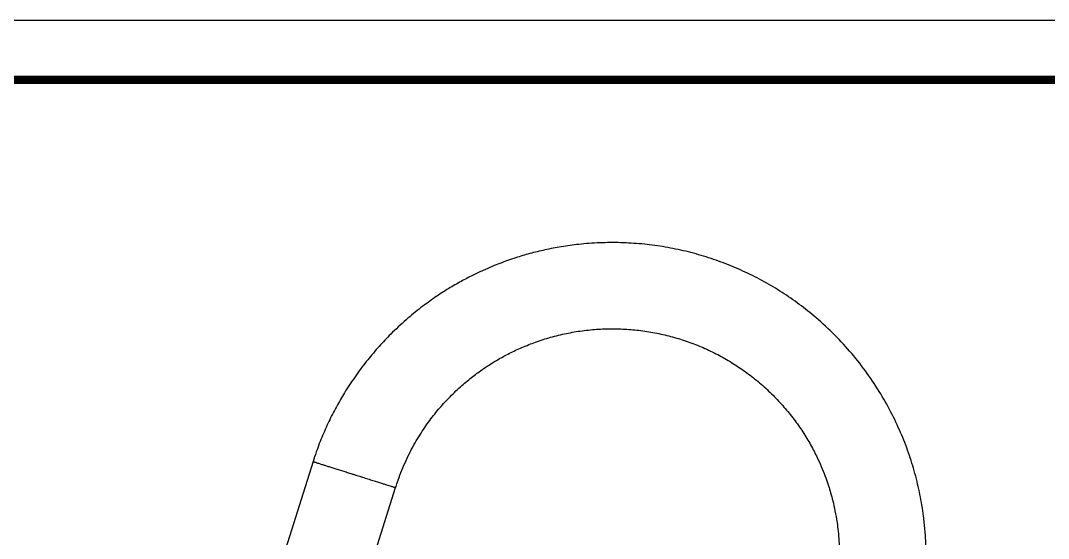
# Model space of a CAD drawing. Extents: x 0 to 1128, y 0 to 827.
# Drawn here: x 463.6 to 796, y 659.1 to 826.8 of the extents above; entities that cross this region are included whole.
import ezdxf

# ---------------------------------------------------------------- set-up
doc = ezdxf.new("R2010")
doc.units = 0
doc.header["$LTSCALE"] = 10
doc.header["$MEASUREMENT"] = 0
doc.layers.get('0').update_dxf_attribs({"linetype": 'CONTINUOUS'})
doc.layers.add('1', color=7, linetype='CONTINUOUS')

msp = doc.modelspace()

# ---------------------------------------------------------------- linework, layer by layer
at = {"ltscale": 0.5}
msp.add_lwpolyline([(0, 0), (1128.4, 0), (1128.4, 826.8), (0, 826.8)], close=True, dxfattribs=at)
at = {"color": 5, "linetype": 'ByBlock', "lineweight": 200, "const_width": 2.6}
msp.add_lwpolyline([(18.14, 35.4), (1110.14, 35.4), (1110.14, 807.6), (18.14, 807.6)], close=True, dxfattribs=at)
at = {"layer": '1'}
for p, q in [((558.24, 684.07), (546.04, 645.38)), ((574.64, 642.97), (584.92, 675.59))]:
    msp.add_line(p, q, dxfattribs=at)
for points, knots in [([(756.44, 538.52), (756.44, 539.01), (756.44, 543.91), (756.44, 553), (756.44, 565.55), (756.44, 577.39), (756.44, 588.51), (756.44, 598.93), (756.44, 608.63), (756.44, 617.63), (756.44, 625.91), (756.44, 633.48), (756.44, 640.34), (756.44, 646.5), (756.45, 652.11), (756.42, 657.2), (756.12, 661.93), (755.55, 667.25), (754.55, 673.32), (752.94, 680.17), (750.85, 686.88), (748.26, 693.54), (745.1, 700.19), (741.32, 706.88), (736.88, 713.48), (731.82, 719.84), (726.24, 725.8), (720.54, 730.99), (714.82, 735.46), (709.2, 739.29), (703.33, 742.73), (697.24, 745.77), (690.96, 748.39), (684.52, 750.59), (677.95, 752.35), (671.27, 753.67), (664.52, 754.53), (657.73, 754.95), (650.92, 754.9), (644.5, 754.43), (638.58, 753.62), (633.29, 752.61), (628.37, 751.39), (624.36, 750.2), (621.16, 749.11), (618.63, 748.18), (615.99, 747.13), (613.03, 745.84), (609.66, 744.25), (605.94, 742.3), (601.91, 739.96), (597.56, 737.14), (592.94, 733.78), (588.11, 729.82), (583.62, 725.62), (579.5, 721.28), (575.79, 716.91), (572.15, 712.1), (568.9, 707.21), (566.03, 702.33), (563.54, 697.54), (561.25, 692.45), (559.49, 687.91), (558.56, 685.05), (558.24, 684)], [0, 0, 0, 0, 0.003612, 0.036551, 0.067723, 0.097129, 0.124769, 0.150642, 0.174749, 0.19709, 0.217666, 0.236475, 0.253513, 0.268781, 0.28238, 0.295294, 0.306748, 0.317649, 0.335161, 0.352582, 0.369999, 0.387544, 0.405774, 0.424847, 0.44473, 0.465021, 0.485291, 0.50555, 0.52243, 0.539314, 0.556201, 0.573092, 0.589984, 0.606877, 0.623771, 0.640666, 0.65756, 0.674454, 0.691348, 0.708243, 0.722384, 0.735838, 0.748413, 0.76011, 0.767014, 0.77357, 0.780207, 0.788206, 0.797652, 0.807931, 0.819508, 0.832383, 0.846562, 0.862052, 0.878865, 0.892354, 0.906601, 0.921589, 0.937284, 0.950321, 0.963753, 0.977562, 0.991853, 1, 1, 1, 1]), ([(584.93, 675.59), (585.09, 676.11), (585.62, 677.75), (586.61, 680.43), (587.93, 683.58), (589.34, 686.55), (590.81, 689.36), (592.81, 692.79), (595.41, 696.7), (598.68, 700.87), (602.14, 704.69), (605.71, 708.13), (609.31, 711.16), (612.59, 713.59), (615.48, 715.52), (618.46, 717.33), (621.81, 719.15), (625.84, 721.04), (630.28, 722.79), (635.07, 724.33), (640.12, 725.55), (645.28, 726.43), (650.5, 726.93), (655.74, 727.07), (660.97, 726.83), (666.18, 726.21), (671.32, 725.23), (676.39, 723.89), (681.34, 722.19), (686.17, 720.14), (690.83, 717.75), (695.32, 715.03), (699.6, 712), (703.65, 708.67), (707.45, 705.08), (710.95, 701.25), (714.13, 697.26), (716.96, 693.14), (719.41, 689), (721.36, 685.15), (722.85, 681.76), (723.97, 678.87), (724.86, 676.29), (725.61, 673.8), (726.33, 671.11), (727.06, 667.9), (727.64, 664.61), (728.05, 661.35), (728.32, 658.21), (728.46, 654.65), (728.44, 650.59), (728.44, 646.03), (728.44, 640.04), (728.44, 632.54), (728.44, 623.39), (728.44, 613.58), (728.44, 603.12), (728.44, 592.02), (728.44, 580.21), (728.44, 567.68), (728.44, 554.43), (728.44, 540.46), (728.44, 530.9), (728.44, 526.01)], [0, 0, 0, 0, 0.004886, 0.015356, 0.025533, 0.035344, 0.044763, 0.053811, 0.070857, 0.086595, 0.101096, 0.116876, 0.130859, 0.143026, 0.153363, 0.161864, 0.174167, 0.18738, 0.201569, 0.21673, 0.232316, 0.247903, 0.263489, 0.279075, 0.29466, 0.310245, 0.325831, 0.341417, 0.357004, 0.372593, 0.388184, 0.403778, 0.419376, 0.434978, 0.450578, 0.466051, 0.481226, 0.496099, 0.51068, 0.524202, 0.534562, 0.543789, 0.551877, 0.558916, 0.566954, 0.576766, 0.588291, 0.596779, 0.606134, 0.616426, 0.628602, 0.642381, 0.657116, 0.682106, 0.709344, 0.738836, 0.76973, 0.802763, 0.837934, 0.875243, 0.914691, 0.956276, 1, 1, 1, 1]), ([(558.22, 684.01), (558.22, 684.01), (558.23, 684.01), (558.27, 683.99), (558.3, 683.98), (558.39, 683.96), (558.45, 683.94), (558.6, 683.89), (558.69, 683.86), (558.9, 683.8), (559.03, 683.76), (559.33, 683.66), (559.49, 683.61), (559.88, 683.49), (560.09, 683.42), (560.56, 683.27), (560.82, 683.19), (561.39, 683.01), (561.7, 682.91), (562.37, 682.7), (562.73, 682.59), (563.49, 682.35), (563.89, 682.22), (564.74, 681.96), (565.18, 681.82), (565.86, 681.6), (566.1, 681.53), (566.57, 681.38), (566.81, 681.3), (567.54, 681.07), (568.03, 680.92), (568.78, 680.68), (569.03, 680.6), (569.53, 680.44), (570.04, 680.28), (570.54, 680.12), (570.92, 680), (571.12, 679.94), (571.34, 679.87), (571.45, 679.84), (571.51, 679.82), (571.54, 679.81), (571.55, 679.81), (571.56, 679.8), (571.56, 679.8), (571.56, 679.8), (571.56, 679.8), (571.57, 679.8), (571.57, 679.8), (571.87, 679.71), (572.47, 679.52), (573.06, 679.33), (573.5, 679.19), (573.65, 679.14), (573.94, 679.05), (574.09, 679.01), (574.52, 678.87), (575.1, 678.69), (575.67, 678.51), (576.22, 678.33), (576.5, 678.24), (577.04, 678.07), (577.56, 677.91), (578.07, 677.75), (578.56, 677.59), (578.8, 677.52), (579.26, 677.37), (579.71, 677.23), (580.34, 677.03), (580.72, 676.91), (581.09, 676.79), (581.27, 676.74), (581.61, 676.63), (581.77, 676.58), (582.24, 676.43), (582.51, 676.34), (583.01, 676.19), (583.23, 676.12), (583.62, 676), (583.79, 675.94), (584.08, 675.85), (584.2, 675.81), (584.41, 675.75), (584.5, 675.72), (584.61, 675.69), (584.64, 675.68), (584.7, 675.66), (584.73, 675.65), (584.8, 675.63), (584.83, 675.62), (584.88, 675.6), (584.9, 675.6), (584.92, 675.59), (584.92, 675.59), (584.92, 675.59)], [0, 0, 0, 0, 0.03125, 0.03125, 0.0625, 0.0625, 0.09375, 0.09375, 0.125, 0.125, 0.15625, 0.15625, 0.1875, 0.1875, 0.21875, 0.21875, 0.25, 0.25, 0.28125, 0.28125, 0.3125, 0.3125, 0.34375, 0.34375, 0.375, 0.375, 0.390625, 0.390625, 0.40625, 0.40625, 0.4375, 0.4375, 0.453125, 0.453125, 0.46875, 0.484375, 0.484375, 0.492187, 0.496094, 0.498047, 0.499023, 0.499512, 0.499756, 0.499878, 0.499939, 0.499969, 0.499985, 0.499985, 0.5, 0.5, 0.515625, 0.53125, 0.53125, 0.539062, 0.539062, 0.546875, 0.546875, 0.5625, 0.578125, 0.578125, 0.59375, 0.59375, 0.609375, 0.625, 0.625, 0.640625, 0.640625, 0.65625, 0.671875, 0.6875, 0.6875, 0.703125, 0.703125, 0.71875, 0.71875, 0.75, 0.75, 0.78125, 0.78125, 0.8125, 0.8125, 0.84375, 0.84375, 0.875, 0.875, 0.890625, 0.890625, 0.90625, 0.90625, 0.9375, 0.9375, 0.96875, 0.96875, 1, 1, 1, 1])]:
    msp.add_open_spline(points, degree=3, knots=knots, dxfattribs=at)

doc.saveas('drawing.dxf')
